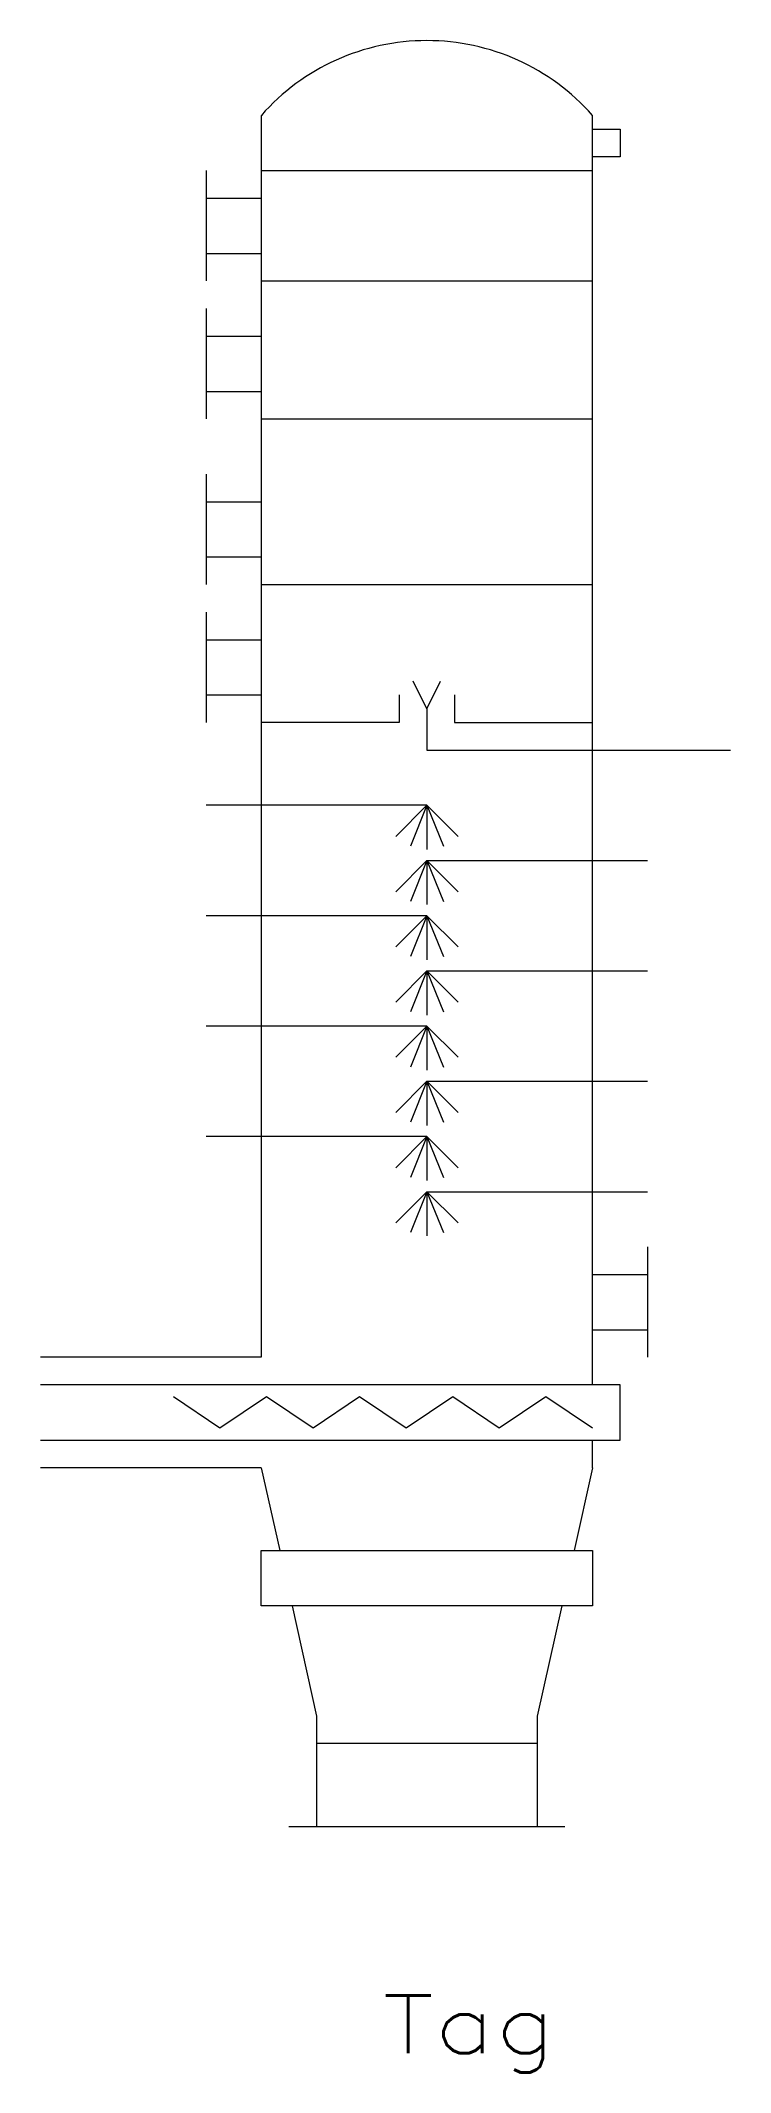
# Model space of a CAD drawing. Header units: inches. Extents: x -7.5 to 7.7, y -25 to 19.6.
import ezdxf
from ezdxf.enums import TextEntityAlignment as Align

# ---------------------------------------------------------------- set-up
doc = ezdxf.new("R2010")
doc.units = ezdxf.units.IN
doc.header["$MEASUREMENT"] = 0
doc.layers.get('0').update_dxf_attribs({"lineweight": 0})
doc.layers.add('1', color=7, linetype='Continuous', lineweight=0)
doc.styles.add('_TCW_TXTSTY_1', font='TXT.SHX')

# ---------------------------------------------------------------- blocks, each defined once
blk = doc.blocks.new('SPRAY')
at = {"layer": '1', "color": 7, "linetype": 'Continuous'}
for q in [(-1.412, -1.413), (-0.748, -1.853), (0.749, -1.853), (0, -1.998), (1.414, -1.413)]:
    blk.add_line((0, 0), q, dxfattribs=at)

msp = doc.modelspace()

# ---------------------------------------------------------------- linework, layer by layer
at = {"layer": '1', "color": 7, "linetype": 'Continuous'}
for p, q in [((-2.654, 18), (-2.654, -9.319)), ((4.631, -9.926), (4.631, 18)), ((4.631, 17.697), (5.239, 17.697)), ((5.239, 17.697), (5.239, 17.089)), ((5.239, 17.089), (4.631, 17.089)), ((-3.868, 16.786), (-3.868, 14.358)), ((-2.654, 16.786), (4.631, 16.786)), ((-3.868, 16.179), (-2.654, 16.179)), ((-3.868, 14.965), (-2.654, 14.965)), ((-2.654, 14.358), (4.631, 14.358)), ((-3.868, 13.75), (-3.868, 11.322)), ((-3.868, 13.143), (-2.654, 13.143)), ((-3.868, 11.929), (-2.654, 11.929)), ((-2.654, 11.322), (4.631, 11.322)), ((-3.868, 10.108), (-3.868, 7.679)), ((-3.868, 9.501), (-2.654, 9.501)), ((-3.868, 8.287), (-2.654, 8.287)), ((-2.654, 7.679), (4.631, 7.679)), ((-3.868, 7.072), (-3.868, 4.644)), ((-3.868, 6.465), (-2.654, 6.465)), ((0.989, 4.948), (0.685, 5.555)), ((0.989, 4.948), (1.292, 5.555)), ((-3.868, 5.251), (-2.654, 5.251)), ((0.382, 5.251), (0.382, 4.644)), ((0.989, 4.948), (0.989, 4.037)), ((1.596, 5.251), (1.596, 4.644)), ((0.382, 4.644), (-2.654, 4.644)), ((1.596, 4.644), (4.631, 4.644)), ((0.989, 4.037), (7.667, 4.037)), ((0.989, 2.823), (-3.868, 2.823)), ((0.989, 1.609), (5.846, 1.609)), ((0.989, 0.394), (-3.868, 0.394)), ((0.989, -0.82), (5.846, -0.82)), ((0.989, -2.034), (-3.868, -2.034)), ((0.989, -3.248), (5.846, -3.248)), ((0.989, -4.462), (-3.868, -4.462)), ((0.989, -5.677), (5.846, -5.677)), ((5.846, -6.891), (5.846, -9.319)), ((4.631, -7.498), (5.846, -7.498)), ((4.631, -8.712), (5.846, -8.712)), ((-2.654, -9.319), (-7.51, -9.319)), ((5.239, -9.926), (-7.51, -9.926)), ((-3.565, -10.875), (-4.589, -10.191)), ((-2.54, -10.191), (-3.565, -10.875)), ((-1.516, -10.875), (-2.54, -10.191)), ((-0.491, -10.191), (-1.516, -10.875)), ((0.533, -10.875), (-0.491, -10.191)), ((1.558, -10.191), (0.533, -10.875)), ((2.582, -10.875), (1.558, -10.191)), ((3.607, -10.191), (2.582, -10.875)), ((4.631, -10.875), (3.607, -10.191)), ((5.239, -11.14), (5.239, -9.926)), ((-7.51, -11.14), (5.239, -11.14)), ((4.631, -11.748), (4.631, -11.14)), ((-2.654, -11.748), (-7.51, -11.748)), ((-2.654, -11.748), (-2.249, -13.569)), ((4.631, -11.748), (4.227, -13.569)), ((-2.654, -13.569), (4.631, -13.569)), ((-2.654, -14.783), (-2.654, -13.569)), ((4.631, -13.569), (4.631, -14.783)), ((4.631, -14.783), (-2.654, -14.783)), ((-1.979, -14.783), (-1.44, -17.211)), ((3.957, -14.783), (3.417, -17.211)), ((-1.44, -17.211), (-1.44, -19.64)), ((3.417, -17.211), (3.417, -19.64)), ((3.417, -17.818), (-1.44, -17.818)), ((-2.047, -19.64), (4.024, -19.64))]:
    msp.add_line(p, q, dxfattribs=at)
msp.add_arc((0.989, 14.788), 4.857, 41.4096, 138.5904, dxfattribs=at)

# ---------------------------------------------------------------- block references
at = {"layer": '1', "color": 7, "linetype": 'Continuous', "xscale": 0.4856750711888731, "zscale": 0.4856750711888735}
for p, yscale in [((0.989, 2.823), 0.4856750711888758), ((0.989, 1.609), 0.485675071188874), ((0.989, 0.394), 0.4856750711888722), ((0.989, -0.82), 0.4856750711888775), ((0.989, -2.034), 0.485675071188874), ((0.989, -3.248), 0.485675071188874), ((0.989, -4.462), 0.485675071188874), ((0.989, -5.677), 0.4856750711888758)]:
    msp.add_blockref('SPRAY', p, dxfattribs=dict(at, yscale=yscale))

# ---------------------------------------------------------------- texts
at = {"color": 7, "linetype": 'Continuous', "style": '_TCW_TXTSTY_1', "width": 1.166667}
msp.add_text('Tag', height=1.27, dxfattribs=at).set_placement((0.015, -24.625), (3.825, -24.625), align=Align.FIT)

doc.saveas('drawing.dxf')
